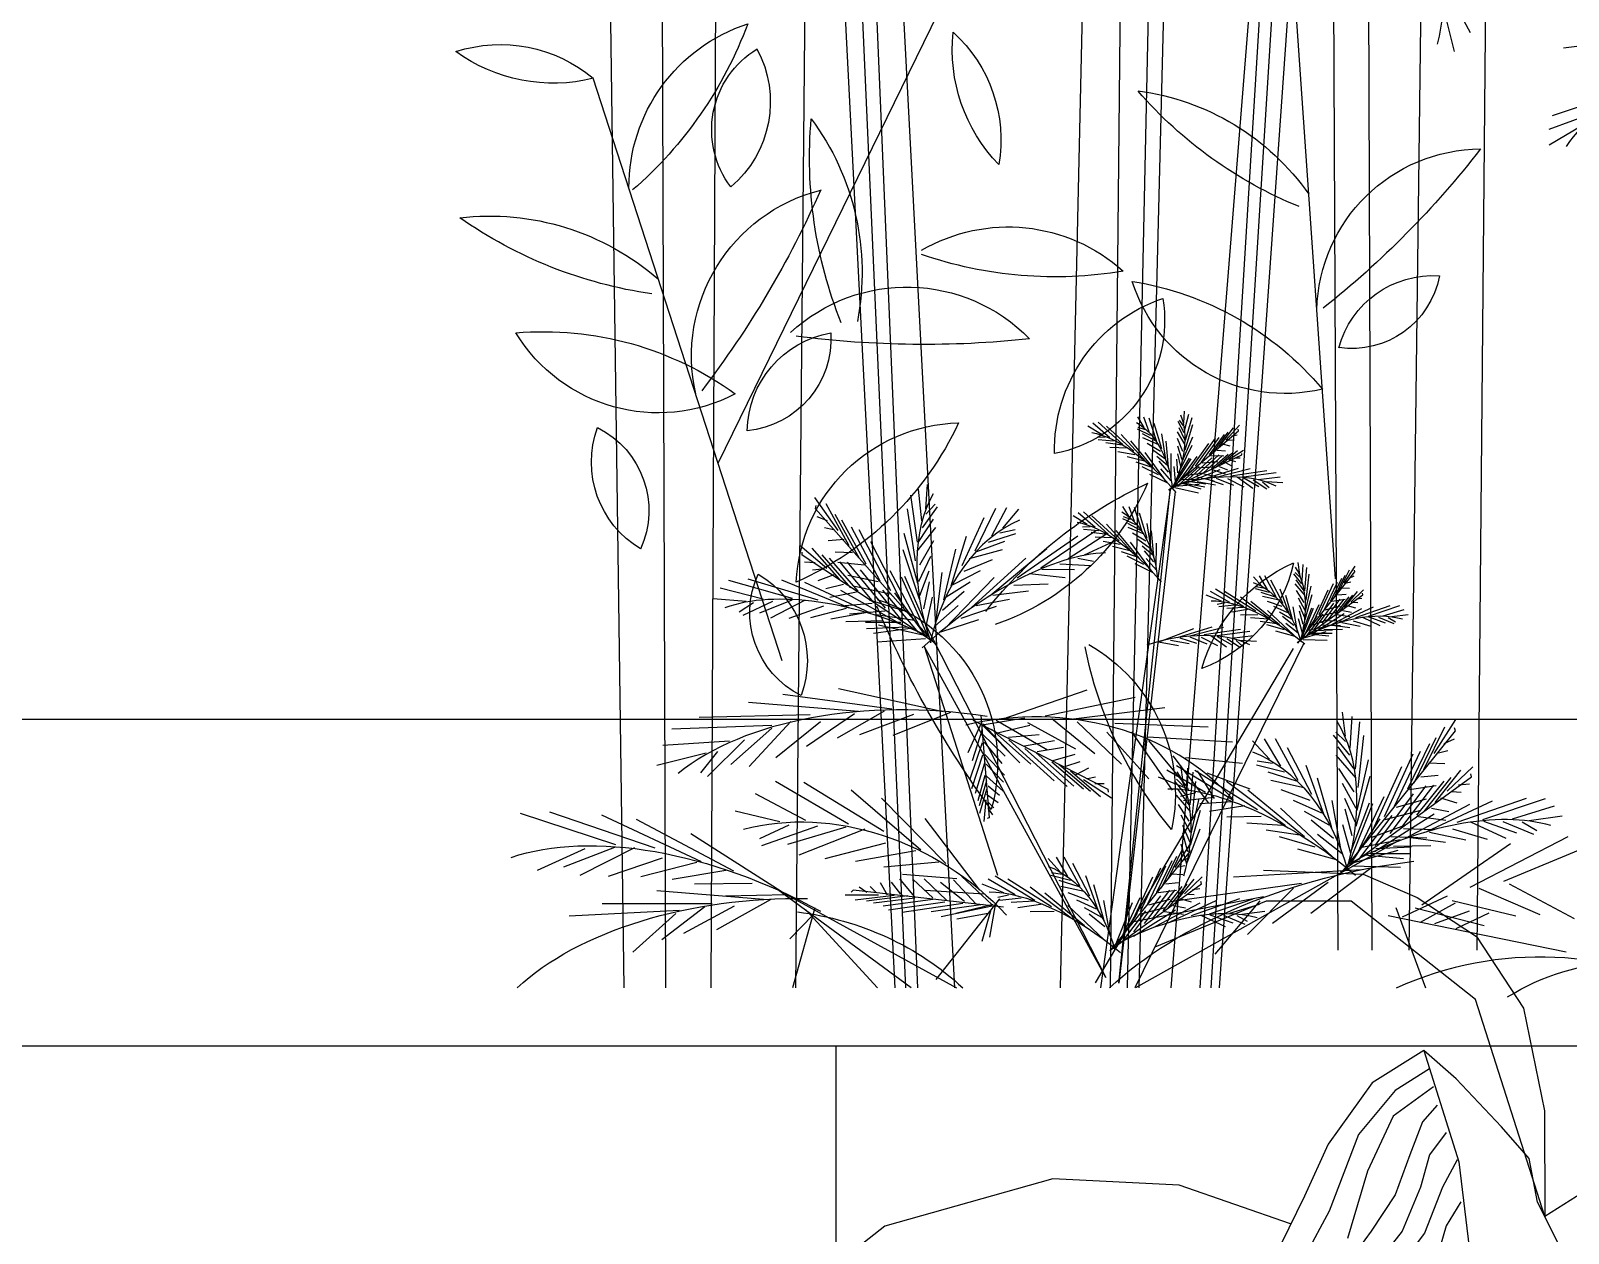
# Model space of a CAD drawing. Header units: millimetres. Extents: x 0 to 25200, y 0 to 17820.
# Drawn here: x 10142 to 11271, y 2460 to 3344 of the extents above; entities that cross this region are included whole.
import ezdxf

# ---------------------------------------------------------------- set-up
doc = ezdxf.new("R2010")
doc.units = ezdxf.units.MM
doc.header["$LTSCALE"] = 100
doc.header["$MEASUREMENT"] = 0
doc.layers.add('CO-TREE', color=251, linetype='Continuous')
doc.layers.add('TB-FORM', color=7, linetype='Continuous')

# ---------------------------------------------------------------- blocks, each defined once
blk = doc.blocks.new('T-134')
at = {"layer": 'CO-TREE'}
for p, q in [((50.7, 1981.6), (78.4, 0)), ((151.4, 1945.5), (142.4, 0)), ((102.6, 1890.5), (108.9, 0)), ((221.8, 1851.2), (204.5, 0)), ((595.6, 1706), (602.9, 27.7)), ((676.1, 1677.2), (655.1, 27.7)), ((623.1, 1487.2), (627.9, 27.7)), ((718.4, 1455.8), (705, 27.7)), ((147.7, 385.6), (514.3, 1136.3)), ((484.2, 1086.6), (456.8, 0)), ((423.2, 1080), (399, 0)), ((471.1, 1060.5), (448.2, 0)), ((435.9, 0), (444.5, 840.4)), ((279, 806.3), (321.4, 0)), ((236.6, 799.2), (277.5, 0)), ((250.4, 784), (285.2, 0)), ((294.5, 0), (261.7, 776)), ((541.8, 769.1), (480.3, 0)), ((556.5, 748.5), (509.6, 0)), ((568.8, 755.9), (515.9, 0)), ((501.9, 0), (547.4, 745.4)), ((681.5, 736.9), (700.2, 702.2)), ((601.3, 300.8), (571.3, 731.8)), ((680.8, 718.7), (688.5, 688.1)), ((792.1, 693.7), (768.7, 690.6)), ((194.8, 240.5), (55.9, 668.6)), ((812.7, 658.6), (760.4, 640.9)), ((792.8, 643.6), (758.1, 630.8)), ((782.3, 633.6), (758.2, 619.4)), ((460.7, 412), (455.9, 419.7)), ((464.4, 408.6), (460.4, 419.6)), ((469.7, 402.2), (464.4, 418.8)), ((489.8, 415.1), (490.3, 423.9)), ((490.6, 410.5), (493.5, 421.8)), ((491.1, 402.5), (495.9, 419.2)), ((429.7, 406.4), (419.4, 413)), ((435.4, 404.3), (423, 415)), ((444.9, 399.4), (426.8, 415.8)), ((453, 394.5), (433.1, 413)), ((462, 386.8), (443.8, 406.8)), ((465.3, 406.1), (455.7, 410.7)), ((461.6, 410.2), (456.2, 412)), ((469.1, 402.1), (459.4, 407.3)), ((473.7, 396.3), (468.1, 414.8)), ((476.6, 388.3), (473.6, 407.2)), ((478.9, 365.9), (529.9, 409.4)), ((490.8, 399.2), (485.1, 408.8)), ((490.1, 407.9), (485.6, 416.3)), ((490.6, 402.8), (486.5, 411.7)), ((489.5, 413.1), (486.6, 417.2)), ((490.9, 395.6), (496.5, 414.1)), ((511.4, 393.5), (522.5, 408.4)), ((515.7, 397.7), (526.3, 411.7)), ((520.6, 402.7), (530.7, 413.5)), ((529.9, 409.4), (529.8, 410.6)), ((431.9, 404.8), (426.1, 404.5)), ((438.2, 401.9), (426.9, 402.8)), ((444.5, 399), (432.6, 400.6)), ((448.7, 396.8), (435.5, 397.2)), ((468.1, 381.5), (450.8, 402.2)), ((471.4, 399.2), (459.8, 404.2)), ((472.7, 394.3), (462.9, 400.1)), ((475.9, 388.9), (466.7, 395.4)), ((478.6, 382.8), (476.8, 401.8)), ((489.1, 394.3), (485.2, 403.9)), ((488.7, 388.2), (485.5, 398.1)), ((487.5, 381.8), (496, 398.9)), ((488.9, 387.4), (496.4, 405)), ((492.4, 378), (508.1, 400.2)), ((498.3, 383.4), (513, 404)), ((502.7, 386.4), (515.8, 404.5)), ((508.7, 391.8), (519.7, 406.7)), ((517.9, 399.8), (523.7, 398.4)), ((522.3, 402.7), (525.7, 402.9)), ((525, 405.7), (528.9, 406.6)), ((453.9, 391.7), (441.4, 393.9)), ((460.9, 387.1), (448.3, 390.4)), ((466.5, 382.4), (454.7, 386.5)), ((476.9, 372.3), (461.4, 393.5)), ((477.8, 384), (469.9, 390.7)), ((478.5, 379), (471.6, 387.1)), ((478.8, 366.3), (532.4, 391.8)), ((480.4, 374.1), (480.6, 392.7)), ((482.7, 369.2), (495.1, 388.9)), ((484.2, 373.5), (493.9, 389.3)), ((485.4, 378.6), (484.7, 388.7)), ((487.5, 383.2), (485.3, 392.6)), ((485.9, 371.7), (499.6, 390.7)), ((493.1, 373.6), (510.4, 389.6)), ((499.3, 376.9), (515.5, 391.7)), ((503.3, 386), (514.8, 386.8)), ((503.9, 378.3), (518.3, 391.3)), ((509.3, 391.4), (519.1, 391)), ((510.2, 381.6), (522.3, 392.2)), ((513, 382.4), (525.2, 393)), ((514.2, 395.2), (520.5, 394.7)), ((517.6, 385), (529.2, 394.9)), ((519.9, 386.3), (525.4, 383.4)), ((522.8, 388.3), (533.7, 395.3)), ((524.4, 387.8), (527.8, 386.9)), ((527.3, 389.7), (531.2, 389.5)), ((532.4, 391.8), (532.5, 392.9)), ((471.3, 377), (459.1, 383.1)), ((478.1, 371), (464.9, 377.4)), ((480.5, 372.8), (473, 381.5)), ((483.7, 372.3), (482.8, 383.3)), ((482.8, 368.3), (496.7, 382.9)), ((486.2, 369.7), (501.2, 383.2)), ((488.1, 373.8), (502.5, 373.9)), ((492.4, 371.5), (516.5, 381)), ((492.5, 376.8), (505.6, 378.9)), ((498.4, 382.2), (511.6, 383.1)), ((499.3, 375.7), (512.2, 372.8)), ((504.4, 377.8), (515.6, 375.3)), ((504.5, 374.2), (530.1, 382)), ((506.4, 374.1), (518.6, 370)), ((510.7, 381.1), (520.2, 377.9)), ((512.6, 375.1), (538.5, 381.7)), ((513.6, 374.7), (526.2, 369.4)), ((515.9, 383.2), (522, 380.9)), ((522, 374.4), (533.9, 368.2)), ((524.3, 376.3), (550.8, 380.4)), ((529.1, 375.7), (540.6, 367.3)), ((533.7, 375.6), (557.7, 378.9)), ((533.9, 375), (544.9, 368.5)), ((540.8, 373.5), (550.9, 366.8)), ((544.4, 373.8), (560.5, 375.6)), ((294.1, 327.7), (289.3, 362.2)), ((297.3, 343.3), (294.8, 366.5)), ((300.2, 352.2), (301.6, 369.9)), ((479.9, 367.5), (428.6, 0)), ((442.1, 3.5), (479.9, 367.5)), ((483.4, 364.9), (442.1, 3.5)), ((483.3, 368.8), (501, 370.3)), ((483.3, 367.8), (500.7, 364)), ((488.5, 371), (502.4, 366.9)), ((490.7, 371), (505.3, 368.3)), ((493, 372.4), (505.9, 370.6)), ((499.6, 372.1), (513.2, 369.8)), ((547.6, 372), (552.5, 367.9)), ((550.4, 372.1), (562.6, 371.5)), ((235.8, 336.2), (218.7, 360.5)), ((219.3, 352.2), (219.8, 354.6)), ((308.1, 251.7), (219.3, 352.2)), ((244, 325), (227.1, 355.7)), ((292.6, 314), (286.7, 352.1)), ((297.7, 338.1), (308.8, 353.5)), ((300.3, 348.2), (307.1, 355.6)), ((336.4, 321.2), (351.6, 352.6)), ((348.7, 332.3), (359.7, 353)), ((356.9, 338), (368.7, 351.9)), ((449.9, 346.1), (445.1, 353.8)), ((453.6, 342.7), (449.6, 353.7)), ((458.9, 336.3), (453.6, 353)), ((228, 343.3), (220.4, 346.3)), ((251.4, 315.6), (233.6, 348)), ((256.4, 311.4), (238.6, 343.9)), ((295.1, 328.1), (305.9, 344.6)), ((326.9, 310.6), (343.1, 345.7)), ((418.9, 340.6), (408.6, 347.1)), ((424.6, 338.4), (412.2, 349.1)), ((421.1, 338.9), (415.3, 338.6)), ((434.1, 333.6), (416, 350)), ((442.2, 328.6), (422.3, 347.1)), ((451.2, 321), (433, 340.9)), ((454.5, 340.3), (444.9, 344.8)), ((450.8, 344.3), (445.4, 346.2)), ((458.3, 336.3), (448.6, 341.4)), ((462.9, 330.4), (457.3, 349)), ((465.8, 322.5), (462.8, 341.3)), ((232.4, 336.8), (225.7, 338.1)), ((240.3, 329.7), (228.4, 328.6)), ((266.6, 299), (245.7, 338.6)), ((274.5, 291.9), (251.2, 336.8)), ((284.7, 279.5), (259.8, 327.9)), ((294.3, 297.2), (284.3, 334.1)), ((293.9, 321), (307.7, 338.5)), ((295.8, 311), (306.2, 328.8)), ((318.9, 295.6), (330.1, 332.1)), ((337.7, 320.8), (358.3, 328.4)), ((346.2, 327.7), (366.4, 334.1)), ((354.7, 334.6), (365.9, 336.9)), ((367.4, 301.3), (412, 332.3)), ((384.8, 308.7), (425.2, 336.2)), ((404.9, 315.7), (432.4, 333.4)), ((427.4, 336), (416.1, 336.9)), ((416.8, 318.4), (439, 328.6)), ((433.7, 333.2), (421.8, 334.7)), ((437.9, 330.9), (424.7, 331.3)), ((443.1, 325.9), (430.6, 328.1)), ((457.3, 315.6), (440, 336.3)), ((460.6, 333.4), (449, 338.3)), ((466.1, 306.5), (450.6, 327.6)), ((461.9, 328.4), (452.1, 334.2)), ((465.1, 323), (455.9, 329.6)), ((467.8, 317), (466, 336)), ((227.5, 308.3), (207.8, 325.2)), ((209.3, 318), (209.5, 320.3)), ((308.5, 252.5), (209.3, 318)), ((236.8, 300.5), (216.7, 323.3)), ((245.1, 294), (224, 318.2)), ((246.4, 319.7), (233.6, 320.4)), ((295.6, 285.7), (283.5, 321.9)), ((295, 298.8), (304, 317.4)), ((313.4, 285.3), (322.2, 322.4)), ((332.3, 315.7), (356.6, 322.3)), ((347.5, 288.5), (389.1, 323)), ((450.1, 321.3), (437.5, 324.5)), ((455.7, 316.6), (443.9, 320.6)), ((460.5, 311.2), (448.3, 317.3)), ((467, 318.1), (459.1, 324.8)), ((467.7, 313.1), (460.8, 321.2)), ((469.6, 308.2), (469.8, 326.8)), ((218.9, 312.5), (211, 313)), ((224, 307.9), (217.1, 307.1)), ((250.5, 291.7), (229.4, 315.9)), ((255.1, 310.8), (235.5, 312.7)), ((262.1, 283.4), (237.1, 313.1)), ((270.7, 279.2), (242.7, 313)), ((282.2, 270.9), (252.3, 307.4)), ((295.8, 265.3), (274.1, 306.6)), ((295.9, 288.4), (302.8, 306.5)), ((307.5, 268.4), (312.2, 305.3)), ((320.4, 296.5), (340.5, 306.9)), ((328.4, 306.2), (349.3, 315)), ((333.7, 279.6), (373.8, 315.8)), ((385.5, 307.9), (409.5, 307.6)), ((398.8, 311.8), (421.4, 310.4)), ((412, 315.8), (423.4, 313.6)), ((467.2, 305.1), (454.1, 311.6)), ((469.7, 307), (462.2, 315.6)), ((575.1, 301.9), (571.5, 305.4)), ((573.5, 253.5), (615.5, 305.8)), ((575, 303.9), (573.9, 312.7)), ((576.7, 299.5), (577.4, 311.1)), ((578.7, 291.8), (580.3, 309.1)), ((603.8, 291.6), (611.5, 307.4)), ((607.6, 297.4), (615.6, 309.9)), ((615.5, 305.8), (615.2, 307)), ((180.7, 285.7), (149.2, 293.8)), ((202.3, 286.2), (155.6, 299.5)), ((221.2, 285.1), (169.7, 300.5)), ((243.9, 279.4), (194.5, 299.6)), ((259.7, 275.4), (211.3, 298)), ((232.6, 303.7), (220.8, 299.3)), ((239.7, 296.4), (226.9, 293.4)), ((265.3, 298.4), (242.9, 303.2)), ((274, 289.5), (248.2, 295)), ((301.6, 259.4), (282.5, 301.9)), ((299.7, 268.3), (284.9, 302.4)), ((298.8, 278.7), (303, 298.5)), ((313.9, 264), (350.4, 301.6)), ((315.3, 287.4), (332.9, 298.4)), ((364.8, 296), (390.2, 296.9)), ((376.5, 304.6), (402.7, 301.7)), ((547.1, 295.4), (540.9, 302.1)), ((548.3, 293.8), (542.6, 294.7)), ((551.3, 292.8), (545.3, 302.9)), ((557.7, 287.5), (549.4, 302.9)), ((562.7, 282.5), (553.8, 299.6)), ((576.6, 296.9), (570.7, 304.3)), ((578.9, 288.5), (571.6, 296.9)), ((578.2, 291.9), (572.4, 300)), ((579.3, 276.6), (583.4, 295.2)), ((579.7, 285), (581.8, 304.1)), ((589.3, 274.4), (599.9, 297.3)), ((593.1, 278.1), (602.6, 298.3)), ((597.9, 284.5), (606, 301.2)), ((600.3, 286.7), (608.4, 303.4)), ((605.5, 294.1), (611.5, 293.8)), ((609.3, 297.8), (612.6, 298.6)), ((611.3, 301.2), (615, 302.8)), ((168.3, 284), (143.9, 286.1)), ((173.7, 283), (163, 276.3)), ((187.7, 284), (165.7, 273.7)), ((201.7, 285), (178.1, 275.4)), ((211.5, 285.1), (186.2, 271.8)), ((249.3, 290.8), (229.6, 287)), ((283, 266.6), (237.8, 292.1)), ((260.9, 282.5), (238, 280.6)), ((284.2, 277.1), (258.9, 284.9)), ((294.8, 261.3), (268.7, 292.3)), ((301.1, 257.6), (277.6, 290.4)), ((300.5, 265.9), (305.2, 287.3)), ((312.6, 277.6), (328.4, 291.7)), ((337.2, 281.1), (361.7, 285.8)), ((349.6, 288.8), (375.6, 291.8)), ((517.6, 284.3), (506.3, 288.8)), ((523.6, 283.2), (509.5, 291.4)), ((533.8, 280.2), (513, 293)), ((520.1, 283), (514.4, 281.7)), ((542.7, 276.9), (519.7, 291.3)), ((552.9, 271), (531.4, 287.2)), ((560, 266.9), (539.1, 284)), ((552.7, 290.6), (542.4, 293.3)), ((557.1, 287.3), (546.6, 290.6)), ((559.9, 284.9), (547.6, 287.6)), ((562.1, 280.3), (551.4, 284.1)), ((567.1, 275.2), (560.6, 293.1)), ((570, 270.1), (564.8, 288.5)), ((578.2, 283.4), (572.6, 292)), ((573.2, 253.9), (621.3, 288.9)), ((578.9, 277.3), (574, 286.4)), ((578.9, 270.8), (584.1, 289.1)), ((584.5, 267.9), (595.8, 292.7)), ((585.9, 263.7), (600, 282.7)), ((591.5, 268.1), (604.7, 285.7)), ((595.7, 270.4), (607.5, 285.8)), ((598.6, 284.3), (608.3, 285.7)), ((601.3, 274.8), (611.2, 287.4)), ((602.7, 288.9), (609, 289.5)), ((603.9, 276.1), (613.9, 288.7)), ((607.9, 279.5), (617.4, 291.4)), ((612.4, 283.6), (621.8, 292.6)), ((614.1, 283.5), (617.6, 283.3)), ((616.6, 285.9), (620.5, 286.4)), ((621.3, 288.9), (621.1, 290.1)), ((225, 280.6), (199.7, 271.6)), ((241.8, 278.9), (215.4, 271.9)), ((255.9, 275.6), (230.5, 271)), ((270.4, 277), (244.1, 274.7)), ((292.1, 270), (263.7, 274.3)), ((306.8, 266), (324.1, 281)), ((326.3, 271.7), (352.1, 280.5)), ((526.8, 281.4), (515.5, 280.1)), ((533.5, 279.7), (521.5, 279)), ((538.1, 278.3), (525, 276.2)), ((544.1, 274.3), (531.4, 274.1)), ((551.9, 271.1), (538.8, 271.9)), ((570.3, 259.5), (551.2, 277.4)), ((566.3, 275.6), (556, 280.3)), ((569, 271.1), (560, 276.2)), ((570.6, 266.3), (562.4, 273)), ((573.4, 261.9), (570.1, 280.2)), ((577, 260.8), (574.1, 271.3)), ((578.7, 272.1), (574.8, 281)), ((577.5, 267.2), (574.9, 277)), ((576.6, 257.5), (585.1, 279.2)), ((576.8, 256.6), (587.8, 273.5)), ((577.3, 262), (583.9, 279.3)), ((579.3, 260.6), (589.2, 281.7)), ((579.9, 258.6), (592.2, 274.7)), ((584.8, 266.8), (597.2, 271.2)), ((585.7, 261.5), (607.6, 275.3)), ((589.6, 273.2), (602.4, 276.5)), ((593.7, 277.8), (604.8, 280.8)), ((597.1, 266.5), (620.7, 278.9)), ((601.9, 274.4), (611.8, 273)), ((604.9, 268.8), (629.1, 280.1)), ((606.6, 277.4), (613, 276.2)), ((609.9, 281.2), (615.9, 279.3)), ((616.1, 272.2), (641.5, 281.1)), ((621, 272.4), (633.9, 266.4)), ((625.5, 273.2), (648.5, 281)), ((625.8, 272.7), (637.8, 268.4)), ((632.8, 272.5), (644.1, 267.8)), ((636.3, 273.5), (651.8, 278.2)), ((639.9, 272.3), (645.4, 269.2)), ((642.6, 272.9), (654.7, 274.5)), ((268.9, 269.9), (241.4, 269.1)), ((282, 268.7), (255.9, 268.6)), ((286.3, 265.2), (256.6, 263.9)), ((290.6, 264.5), (261.8, 260.4)), ((300.3, 258.8), (265.6, 266.6)), ((300.1, 267.1), (432.6, 7.6)), ((311.2, 261.7), (339.1, 270.7)), ((472.9, 254.9), (497.1, 264.3)), ((485.1, 257.6), (510.6, 265.4)), ((493.2, 258.5), (519, 265.1)), ((504.8, 259.7), (531.4, 263.8)), ((514.3, 259), (538.3, 262.3)), ((558.2, 267.5), (545.9, 269.3)), ((563.9, 263.1), (550.8, 266.8)), ((571.7, 258.4), (557.5, 262.3)), ((573.8, 260.7), (564.8, 267.8)), ((577.2, 257.2), (594.3, 261.9)), ((581, 263), (595.1, 265.8)), ((581.9, 260.3), (596.4, 258.9)), ((584.1, 260.7), (598.9, 260.8)), ((586.1, 262.6), (599.1, 263.2)), ((591.7, 267), (604.9, 266.5)), ((592.6, 263.5), (606.4, 263.8)), ((596.3, 270), (607.8, 269.6)), ((599, 266.7), (611.8, 265)), ((605.9, 268.7), (619.3, 265.8)), ((614.3, 269.9), (627.1, 266)), ((299.9, 256.7), (264.5, 254.1)), ((432.6, 7.6), (299, 251.1)), ((299, 251.1), (352.8, 83)), ((424.9, 3.8), (570.3, 249.5)), ((578, 253.4), (453.7, 0)), ((471.2, 254.4), (485.8, 251.7)), ((480.1, 255.5), (493.7, 253.2)), ((487, 257.4), (499.2, 253.4)), ((494.2, 258.1), (506.8, 252.8)), ((502.6, 257.7), (514.5, 251.6)), ((509.6, 259), (521.2, 250.7)), ((514.4, 258.4), (525.5, 251.9)), ((521.3, 256.9), (531.5, 250.2)), ((524.9, 257.2), (541.1, 259)), ((528.2, 255.4), (533, 251.3)), ((530.9, 255.5), (543.1, 254.8)), ((577.4, 256.2), (595.2, 255.7)), ((275.3, 205), (195.1, 215.7)), ((313.1, 203), (236.2, 219.9)), ((356.3, 197.6), (418.9, 219.2)), ((250.7, 203.3), (170, 209.9)), ((269.7, 203.4), (235, 183.6)), ((387.9, 200.1), (454, 213.8)), ((408.7, 197.9), (475.8, 206.2)), ((187.2, 193), (113.7, 190.3)), ((215.2, 200.7), (133.6, 198.8)), ((201.1, 195.8), (170.4, 162.8)), ((222.8, 195.6), (190.1, 169.2)), ((247.8, 201.5), (212.7, 177.5)), ((291.2, 201.1), (251.6, 186.1)), ((318.5, 202.5), (276, 185.6)), ((341, 194.7), (331.2, 172.7)), ((334.8, 196.8), (433.9, 146)), ((340.7, 200.4), (346.9, 125)), ((342.2, 194.2), (361.4, 173.6)), ((342.2, 192.9), (369.3, 165.5)), ((343.1, 193.7), (373, 198.6)), ((351.9, 196.9), (389.7, 175.1)), ((352.8, 187.5), (376.7, 193.2)), ((375, 195.1), (410.2, 175.7)), ((392.8, 198.1), (424.4, 172.4)), ((411.4, 195.5), (443.9, 164.5)), ((439, 194.5), (507.8, 191.9)), ((608.6, 185.1), (606.4, 202.7)), ((612, 176.3), (613.4, 199.6)), ((615.9, 160.9), (619.1, 195.5)), ((673.7, 172.2), (689.7, 197.2)), ((156.1, 181.4), (106.9, 178.1)), ((167.1, 182.4), (139.8, 155.4)), ((187, 190.9), (157, 164.2)), ((341.7, 190), (334.3, 166.9)), ((341.7, 186.7), (358.6, 170.4)), ((348.5, 190.1), (377.3, 164.5)), ((361, 184.4), (383.5, 186.3)), ((361.3, 182.4), (394.6, 152.3)), ((372.7, 177.9), (394.9, 181.8)), ((433.2, 187.9), (464, 153.8)), ((451.4, 188.2), (481.3, 145.4)), ((463.4, 184.5), (525.6, 180.8)), ((463.9, 181.8), (492.4, 147.3)), ((552.7, 168.2), (540.3, 181.6)), ((561.1, 162.9), (549.2, 183.1)), ((573.9, 152.4), (557.2, 183.1)), ((611.8, 171.1), (599.9, 185.9)), ((608.7, 181.1), (601.6, 188.1)), ((605.4, 84.3), (689.4, 188.9)), ((618, 147.3), (622.1, 185.6)), ((659.1, 150.8), (675.3, 184)), ((666.1, 160.6), (681.5, 192)), ((681.2, 179.6), (688.6, 183)), ((689.4, 188.9), (688.8, 191.2)), ((138.9, 172.6), (102.7, 163.6)), ((147.2, 173.8), (134.6, 158)), ((341.6, 180.2), (332.6, 153.4)), ((341.9, 171.2), (333.7, 146.3)), ((343.2, 180.6), (356.1, 164.9)), ((343.5, 171.6), (358, 156.4)), ((372.9, 175.9), (404, 148)), ((381.2, 172.8), (408.9, 148.4)), ((382.1, 173.7), (401.4, 177)), ((393.8, 167.2), (409.9, 171.9)), ((481.7, 170.7), (508, 135.8)), ((491, 169.5), (532.8, 165.2)), ((583.9, 142.2), (566.1, 176.6)), ((616.4, 154.2), (601.7, 171.1)), ((614.8, 161.2), (603.3, 177.2)), ((637.2, 126.1), (658.3, 172)), ((644.7, 133.5), (663.7, 174)), ((654.4, 146.4), (670.5, 179.7)), ((677, 172.9), (683.7, 174.5)), ((343.4, 165.1), (336.4, 142.9)), ((344.6, 164.5), (357.2, 151.3)), ((392.9, 166.3), (416.1, 146.4)), ((398, 164.6), (421.2, 144.7)), ((403.2, 163), (413.6, 166.5)), ((406.5, 159.5), (428.6, 140.8)), ((410.8, 157), (420.1, 161.7)), ((505.7, 143.7), (477.4, 160.1)), ((526.2, 137.7), (484.5, 163.3)), ((489.3, 151.4), (487.7, 163.7)), ((491.7, 145.3), (492.7, 161.6)), ((494.4, 134.5), (496.6, 158.7)), ((543.9, 131), (497.9, 159.9)), ((499.5, 159.7), (512, 139.3)), ((563.9, 158.5), (543.3, 163.8)), ((555, 165), (543.7, 166.7)), ((572.7, 152), (551.7, 158.6)), ((592.7, 127.7), (579.7, 163.6)), ((615, 144.1), (603.8, 161.4)), ((617.1, 130.5), (625.4, 167.7)), ((627.5, 113.2), (650.1, 162.7)), ((669.5, 165.5), (681.5, 164.9)), ((674.4, 136.4), (693.4, 160.1)), ((683.4, 144.6), (702.2, 162.5)), ((243.5, 120.4), (189.7, 151.7)), ((269.4, 115.1), (210.6, 151.1)), ((343.7, 156.1), (338.4, 137.6)), ((344.9, 152.3), (339.5, 133.8)), ((344.9, 155.6), (357.1, 144.7)), ((346, 148.5), (354.3, 141.6)), ((416.2, 153.3), (436.6, 139.7)), ((419.1, 153.9), (424.8, 155.1)), ((424.5, 150.2), (431.4, 150.3)), ((493.7, 145.9), (471.1, 155)), ((491.5, 141.6), (483.2, 152)), ((489.4, 148.6), (484.4, 153.5)), ((495.9, 124.9), (498.7, 151.8)), ((506.6, 158), (538.2, 146.4)), ((564.4, 119.2), (521.2, 151.7)), ((578.3, 147.1), (553.7, 152.5)), ((598.6, 117.6), (588.1, 154.3)), ((605, 85.1), (701.1, 155.2)), ((616.4, 132), (606.5, 150.2)), ((616.4, 118.8), (626.8, 155.6)), ((641.5, 113.6), (667.9, 148.6)), ((649.9, 118.1), (673.5, 149)), ((655.7, 145.9), (675.1, 148.7)), ((661.1, 127), (681, 152.1)), ((663.9, 155.1), (676.6, 156.4)), ((666.4, 129.6), (686.3, 154.7)), ((691.7, 149.2), (699.6, 150.1)), ((701.1, 155.2), (700.7, 157.4)), ((212.2, 123.1), (175.1, 142.6)), ((296.5, 101.2), (245.3, 145.3)), ((315, 91.4), (267.6, 139.5)), ((344.8, 145.8), (339.8, 128.2)), ((344.3, 138.3), (342.9, 122.4)), ((344.8, 142.5), (353.4, 136.4)), ((346.3, 136.3), (350.2, 132.4)), ((433.9, 146), (434.1, 144)), ((494.8, 129.8), (484.5, 141.6)), ((493.7, 134.7), (485.6, 145.9)), ((498.7, 143.4), (487.4, 140.7)), ((512.1, 140.1), (489.5, 137.6)), ((495.2, 113.2), (501, 139.2)), ((525.5, 136.8), (501.5, 135.4)), ((578.5, 111), (536.8, 145.3)), ((582.7, 137.8), (561.3, 145.6)), ((591.1, 128.5), (570.5, 137.9)), ((605.3, 101), (598.8, 137.7)), ((616, 121.6), (608.2, 139.3)), ((611.6, 92.3), (628.7, 135.6)), ((613.1, 101.3), (626.3, 136)), ((617.1, 98.5), (636.9, 140.8)), ((630.4, 104.7), (658.6, 142.6)), ((646, 133), (668.2, 138.9)), ((668.3, 115), (716.7, 137.5)), ((678.4, 139.8), (690.4, 136)), ((686.8, 144.4), (693.7, 143.9)), ((690.7, 121.8), (741.5, 139.6)), ((709.6, 123.8), (755.5, 139.3)), ((72.4, 105.2), (2.4, 128.2)), ((101.3, 102.7), (24.1, 129.3)), ((135.5, 92.8), (62.1, 127)), ((192.9, 122.2), (160.2, 130)), ((340, 71.9), (299.8, 124.6)), ((346.9, 125), (345.3, 124.6)), ((345.8, 132.1), (349.3, 127.3)), ((493.7, 122.7), (485.9, 134.8)), ((494.7, 114.2), (487.8, 127)), ((494.7, 105), (502, 130.7)), ((534.7, 133.9), (508.6, 129.8)), ((546.7, 125.9), (521.3, 125.6)), ((599.1, 96.3), (560.8, 132.2)), ((596.6, 119.6), (578.5, 129.8)), ((613.5, 111.7), (608.4, 131.3)), ((612.1, 90.5), (634.1, 124.4)), ((618.4, 94.5), (642.9, 126.7)), ((629.8, 100.4), (673.8, 128)), ((637.8, 123.7), (663.3, 130.4)), ((652.7, 110.2), (700, 135.1)), ((662.3, 126.1), (682.2, 123.3)), ((671.7, 132.1), (684.6, 129.8)), ((731.2, 124.3), (762.2, 133.8)), ((743.6, 123.2), (767.8, 126.4)), ((159.1, 85.8), (87.6, 123.8)), ((193.9, 70.9), (127.7, 113.4)), ((199.7, 119.6), (178, 109.6)), ((220.7, 119), (179.4, 104.5)), ((241.6, 118.3), (198.7, 105.4)), ((255.5, 116.7), (207, 97.7)), ((494.4, 106.9), (489, 119.3)), ((492.7, 100), (489.2, 113.8)), ((492.4, 92.7), (501.7, 117)), ((562.3, 119.5), (536.1, 121.2)), ((575, 112.4), (550.3, 115.9)), ((599.8, 109.9), (583.3, 123.3)), ((612.4, 98.8), (606.7, 120)), ((628.1, 110.8), (653, 119.8)), ((651.2, 117.3), (674.1, 116.5)), ((670.4, 114.6), (697.1, 108.9)), ((687.1, 117), (712.8, 109.3)), ((700.4, 122.2), (726.3, 110.2)), ((710.1, 122.6), (734.2, 114.1)), ((724.2, 122.3), (746.7, 113)), ((738.3, 122), (749.3, 115.7)), ((49.8, 102.2), (14.8, 86.4)), ((71.4, 103.3), (34, 88.7)), ((86.3, 103), (46.1, 82.7)), ((270.6, 106.4), (226, 95)), ((646.5, 107.6), (454.4, 0)), ((478.2, 80.3), (489, 102.4)), ((483.5, 88.5), (494.7, 106)), ((492, 91), (487.9, 105.8)), ((494.5, 100.2), (494.1, 101.8)), ((586.3, 103.4), (560.2, 111)), ((601.9, 94.1), (573.6, 101.9)), ((606.1, 98.6), (588.1, 112.8)), ((620.6, 103.4), (648.8, 109)), ((630.8, 102.5), (656.8, 103.7)), ((641.9, 111.3), (668.3, 110.3)), ((643.8, 104.3), (671.3, 104.8)), ((656.5, 110.7), (682, 107.2)), ((664.6, 61.1), (729.9, 106.3)), ((700.2, 74.1), (772.2, 111.4)), ((725, 78.4), (799.9, 109.6)), ((106.6, 95.3), (66.8, 81.9)), ((132.1, 92.1), (90.8, 81.8)), ((292.9, 100.7), (248.6, 92.9)), ((309.9, 92.5), (269.3, 88.7)), ((398.8, 85.7), (390.1, 95.1)), ((404.7, 82), (396.3, 96.1)), ((413.7, 74.6), (402, 96.1)), ((420.7, 67.5), (408.2, 91.5)), ((435.7, 27), (494.5, 100.2)), ((470, 70.4), (481.3, 93.7)), ((473.3, 73.5), (484.6, 96.8)), ((488.8, 93.7), (494, 96)), ((613, 91.8), (647.2, 101.2)), ((622.4, 97.9), (651.3, 95.2)), ((626.7, 98.8), (656.4, 98.9)), ((153.3, 86.3), (113.9, 79.8)), ((291.9, 67.3), (281.1, 80.2)), ((323, 80.2), (283, 83.5)), ((305.3, 66.3), (291, 79.7)), ((315.4, 64.6), (299.1, 80.1)), ((337.3, 61.5), (320.5, 79.5)), ((348.8, 61.4), (326.6, 82)), ((365.9, 68.5), (346.1, 80)), ((380.3, 64.3), (351.1, 82.2)), ((392.6, 59.7), (360.5, 79.9)), ((406.6, 78.9), (392.2, 82.6)), ((400.5, 83.4), (392.5, 84.6)), ((426.8, 57.3), (417.7, 82.5)), ((451.2, 47.2), (467, 81.8)), ((457.9, 56.2), (472.8, 88.3)), ((463.2, 61.4), (476.5, 89.8)), ((480.6, 83.8), (489, 83.4)), ((484, 63.4), (497.3, 80)), ((485.9, 89), (490.5, 90.1)), ((490.3, 69.2), (503.4, 81.7)), ((620.5, 86.8), (526.3, 81.5)), ((626.9, 87.8), (583.2, 54.7)), ((613.4, 89.7), (648.9, 88.7)), ((181, 65), (102.6, 71.4)), ((172.7, 76.7), (130.3, 76.4)), ((198.7, 68.5), (153, 67.5)), ((191.5, 72.1), (322.8, 0)), ((289.5, 0), (191.5, 72.1)), ((265.6, 68.2), (241, 68.2)), ((246.8, 71.9), (245.5, 70.4)), ((357.4, 59.4), (246.8, 71.9)), ((277.1, 68), (248.3, 64.6)), ((257, 70.2), (251.3, 74.1)), ((263.5, 70.3), (259.4, 74.5)), ((272.1, 68.3), (267, 77.3)), ((281.8, 69), (275.1, 77.7)), ((343.2, 68.9), (299.7, 71.7)), ((328.7, 63.6), (311.1, 77.6)), ((357.5, 70), (341.7, 76.4)), ((361, 68.3), (353.1, 66.4)), ((407, 51.4), (376.8, 74.2)), ((416.9, 45.7), (387.7, 69.7)), ((412.8, 74.3), (398.1, 78.9)), ((416.7, 70.9), (399.5, 74.7)), ((419.8, 64.4), (404.8, 69.9)), ((431, 50.3), (423.6, 75.9)), ((435.4, 27.5), (502.7, 76.6)), ((453.2, 41.3), (472.9, 67.8)), ((461, 47.4), (479.5, 72)), ((466.9, 50.7), (483.4, 72.2)), ((470.9, 70.1), (484.5, 72)), ((474.7, 56.8), (488.6, 74.5)), ((476.7, 76.6), (485.6, 77.4)), ((478.4, 58.6), (492.3, 76.3)), ((576.3, 76.8), (480.1, 63.4)), ((492.7, 69), (497.5, 68.7)), ((496.2, 72.4), (501.6, 73)), ((502.7, 76.6), (502.4, 78.2)), ((570.3, 73.3), (536.6, 39.2)), ((595.8, 77.5), (554.9, 47.4)), ((706.5, 73.4), (751.3, 54)), ((728.9, 76.5), (776.5, 51.1)), ((119.2, 56.9), (38.3, 52.7)), ((143.3, 61.8), (62.4, 61.8)), ((138, 59.6), (106.2, 35.3)), ((159.5, 60.1), (122.3, 40)), ((186.4, 65.1), (146.5, 42.8)), ((218.8, 58.8), (202.4, 0)), ((212.1, 57.5), (264.8, 0)), ((287, 67.6), (256.6, 63.8)), ((292.2, 66.1), (261.9, 62.4)), ((305.5, 65.1), (268.9, 60.1)), ((314.1, 63.1), (272.8, 57.1)), ((327.4, 62), (282.9, 55.4)), ((342.3, 61.3), (304.1, 56)), ((354.5, 65.6), (307.6, 6.3)), ((349.1, 60.2), (311.4, 52.4)), ((349.8, 61.3), (322.4, 54.7)), ((347.9, 57.5), (341.3, 34.2)), ((351.1, 61), (347, 37.3)), ((370.4, 66), (354.6, 64.3)), ((379.8, 63.7), (363, 62.7)), ((386.2, 61.7), (367.9, 58.8)), ((431.3, 35.4), (404.5, 60.5)), ((425.7, 57.9), (411.3, 64.5)), ((429.6, 51.7), (416.9, 58.8)), ((435.7, 38.7), (431.1, 64.3)), ((440.1, 32.6), (452, 62.9)), ((443.9, 36.9), (457.7, 66.5)), ((444.8, 34.1), (461.9, 56.7)), ((452.8, 38.2), (483.6, 57.5)), ((548.4, 67), (453, 48.6)), ((458.4, 54.6), (476.2, 59.2)), ((464.1, 61), (479.7, 65.2)), ((468.8, 45.1), (501.9, 62.5)), ((479.7, 48.5), (513.6, 64.2)), ((482.1, 60.5), (491.1, 58.8)), ((486.8, 65.8), (495.2, 63.2)), ((495.4, 53.2), (530.9, 65.7)), ((508.6, 54.6), (540.8, 65.4)), ((545.6, 64), (512.7, 24.8)), ((523.7, 54.9), (545.5, 61.6)), ((645.6, 59.2), (667.5, 0)), ((650.5, 52.4), (683.6, 67.6)), ((659.7, 58.8), (710.4, 45.9)), ((663.7, 48.3), (689.5, 62.5)), ((674.2, 47.4), (699.6, 56.8)), ((686.9, 64.2), (733.8, 53.1)), ((116.5, 54.7), (84.9, 26.2)), ((217.2, 53.4), (200.3, 36.1)), ((346.1, 54.8), (323, 50.6)), ((394.6, 56.1), (376.8, 55.9)), ((431.8, 44.9), (420.3, 54.3)), ((440.4, 31.3), (455.8, 55)), ((475.6, 56.3), (489.5, 54.3)), ((502.2, 53.5), (520.3, 45.1)), ((509, 53.8), (525.9, 47.8)), ((518.9, 53.6), (534.6, 47)), ((528.7, 53.3), (536.4, 49)), ((532.5, 54.2), (549.4, 56.4)), ((640, 53.3), (770.8, 26.5)), ((689.8, 43.6), (714.2, 55.3))]:
    blk.add_line(p, q, dxfattribs=at)
at = {"layer": 'CO-TREE', "extrusion": (0, 0, -1)}
for centre, major_axis, ratio, start_param, end_param in [((512.1, 756.8), (-125.1, 131.1), 0.860949, 1.492122, 2.640094), ((872.1, 627.7), (-146.7, 72.7), 0.514658, 0.501498, 1.649471), ((208.3, 588.5), (-126.2, 0), 1, -0.004442, 1.257425), ((-111.8, 813.1), (-300, 0), 1, 3.497361, 3.99784), ((441.4, 689.6), (-121.7, 0), 1, -0.767551, 0.104887), ((248.7, 623.3), (106.7, 0), 1, -0.833834, 0.171267), ((-12.4, 586.6), (106.7, 0), 1, 4.402146, 5.407247), ((212.5, 630.7), (-69.6, 0), 1, -0.648195, 1.022334), ((104, 651.3), (82, 0), 1, -0.493898, 0.86814), ((26.6, 786.6), (121.7, 0), 1, 1.326884, 2.199323), ((432.9, 479.1), (181.6, 0), 1, -1.442442, -0.61089), ((692.9, 864.3), (-313.3, 0), 1, -1.183507, -0.714195), ((541.1, 609.9), (326.3, 0), 1, 2.761063, 3.230376), ((64.3, 525.9), (189.1, 0), 1, -0.639616, 0.191937), ((708.5, 495.6), (121, 0), 1, 3.163779, 4.707499), ((162.1, 1040.1), (690.8, 0.3), 1, 0.660297, 0.899215), ((254.1, 464.3), (-126, 0), 1, -0.222193, 1.321527), ((-435.3, 877), (719.6, 0), 1, 0.415592, 0.65451), ((-20.3, 378.2), (189.1, 0), 1, 4.596442, 5.427995), ((145.4, 833.1), (326.3, 0), 1, 1.713919, 2.183232), ((360.7, 433.1), (-126.2, 0), 1, 1.042794, 2.304661), ((395.1, 822.6), (300, 0), 1, 1.403075, 1.903555), ((286.3, 389.1), (126, 0), 1, 3.966634, 5.510354), ((672.6, 452.2), (-71.3, 0), 1, 0.260143, 1.642437), ((613.3, 535.3), (65.4, 0), 1, 0.184136, 1.718796), ((564.1, 554.4), (-117.5, 0), 1, 4.476266, 5.97972), ((415.4, 291.9), (-230.3, 0), 1, 1.730443, 2.442226), ((512.4, 395.5), (117.6, 0), 1, 3.118179, 4.383565), ((375.9, 490.7), (-99.8, 0), 1, 2.979392, 4.522218), ((19.4, 242.4), (-239.9, 0), 1, 1.486185, 2.197968), ((103.6, 545.1), (122.4, 0), 1, 1.090378, 2.593833), ((243.2, 408.3), (-74.2, 0), 1, 0.015816, 1.39811), ((162.4, 477.3), (68.2, 0), 1, -0.060258, 1.474403), ((298.9, 1192.5), (-719.6, 0), 1, 4.604367, 4.843285), ((128.8, 386.3), (-74.2, 0), 1, -1.031376, 0.350918), ((28.6, 350.8), (68.2, 0), 1, -1.107484, 0.427177), ((107.2, 517.3), (-239.9, 0), 1, 3.580512, 4.292295), ((327.3, 292.9), (122.4, 0), 1, 3.184792, 4.688247), ((454.3, 346.4), (-50.8, 58.2), 0.442679, 0.501498, 1.649471), ((442.8, 365.9), (-6.9, 54.1), 0.703506, 0.501498, 1.649471), ((363.5, 280.7), (-31.7, 104.5), 0.593584, 4.633715, 5.781687), ((600.7, 75), (326.3, 0), 1, 3.808262, 4.277575), ((289.6, 445.9), (-189.1, 0), 1, 3.549142, 4.380695), ((443.5, 280.5), (-50.8, 58.2), 0.442679, 0.501498, 1.649471), ((432, 300.1), (-6.9, 54.1), 0.703506, 0.501498, 1.649471), ((619.9, 201.2), (121.7, 0), 1, 3.421329, 4.293767), ((466.1, 334.9), (-106.7, 0), 1, 3.354849, 4.35995), ((239.1, 275.9), (-68.2, 0), 1, -1.107628, 0.427032), ((139, 240.5), (-74.2, 0), 1, 2.11018, 3.492474), ((538, 246.9), (-16.8, 51.9), 0.703506, 0.501498, 1.649471), ((227, 165.2), (126, 0), 1, -1.269355, 0.274365), ((552.9, 229.8), (-60.7, 47.8), 0.442679, 0.501498, 1.649471), ((929.1, 556), (719.6, 0), 1, 2.509994, 2.748912), ((711.9, 307.7), (300, 0), 1, 2.450277, 2.950757), ((357.4, 142.8), (-126.2, 0), 1, 2.090013, 3.35188), ((534.6, 71.1), (-33.6, 103.8), 0.703506, 0.501498, 1.649471), ((564.3, 36.9), (-121.4, 95.5), 0.442679, 0.501498, 1.649471), ((235.4, -57.2), (-141.1, 131.8), 0.860949, 0.501498, 1.649471), ((149.8, -49.5), (-207.2, 103.2), 0.551995, 0.501498, 1.649471), ((662.4, -61.2), (274, 45.6), 0.551995, 3.83222, 4.791063), ((386.1, 17.7), (-23.5, 72.7), 0.703506, 0.501498, 1.649471), ((407, -6.2), (-85, 66.9), 0.442679, 0.501498, 1.649471), ((198.6, -62), (231.4, 6.1), 0.551995, 3.695856, 4.791063), ((189.6, -109.7), (-189.6, 36.5), 0.860949, 1.492122, 2.205879), ((842.6, -144.9), (-168, 78.4), 0.860949, 0.501498, 1.549077)]:
    blk.add_ellipse(centre, major_axis=major_axis, ratio=ratio, start_param=start_param, end_param=end_param, dxfattribs=at)
at = {"layer": 'CO-TREE'}
for centre, major_axis, ratio, start_param, end_param in [((928.8, 600.6), (170.9, 31.4), 0.551995, 1.492122, 2.640094), ((453.5, 384), (22.9, 49.5), 0.593584, 4.633715, 5.781687), ((498.4, 332.5), (73.5, 20.6), 0.514658, 0.501498, 1.649471), ((379.6, 241.8), (28.7, 105.3), 0.703506, 0.501498, 1.649471), ((351.4, 206.3), (116.8, 101.1), 0.442679, 0.501498, 1.649471), ((545.1, 266.7), (13.4, 52.9), 0.593584, 4.633715, 5.781687), ((260.1, 191.1), (-139.9, 61.3), 0.514658, 4.633715, 5.781687), ((598.9, 224.3), (68.4, 33.9), 0.514658, 0.501498, 1.649471), ((479, 215.9), (73.5, 20.6), 0.514658, 0.501498, 1.649471), ((313.6, 74.9), (-230.2, 24.8), 0.551995, 4.633715, 5.781687), ((371.8, 32.2), (190.5, 31.6), 0.860949, 0.501498, 1.649471), ((548.8, 110.6), (26.7, 105.8), 0.593584, 4.633715, 5.781687), ((447.4, 99.3), (18.7, 74.1), 0.593584, 4.633715, 5.781687), ((656.2, 26), (136.8, 67.8), 0.514658, 0.501498, 1.649471), ((471.3, -13.8), (95.8, 47.4), 0.514658, 0.501498, 1.649471), ((725.6, -182.9), (210, 98), 0.860949, 0.501498, 1.549077)]:
    blk.add_ellipse(centre, major_axis=major_axis, ratio=ratio, start_param=start_param, end_param=end_param, dxfattribs=at)
blk = doc.blocks.new('T-138')
at = {"layer": 'CO-TREE'}
for p, q in [((-186.8, 1956.4), (-147.1, 1939.1)), ((-195.5, 1936.4), (-257.9, 1936.4)), ((-104.2, 1864.3), (-195.5, 1936.4)), ((-103.4, 1910.6), (-68.8, 1857.8)), ((-53.3, 1704.7), (-104.2, 1864.3)), ((-68.8, 1857.8), (-53.5, 1782.5)), ((-142.2, 1826.8), (-180, 1802.9)), ((-142.2, 1826.8), (-116.4, 1744.9)), ((-118.4, 1805.9), (-142.2, 1826.8)), ((-137.9, 1813.3), (-163.2, 1797.3)), ((-180, 1802.9), (-212.5, 1757.9)), ((-163.2, 1797.3), (-190.2, 1765.1)), ((-135.1, 1800), (-164.6, 1778.5)), ((-85.2, 1770.7), (-118.4, 1805.9)), ((-132.4, 1786.5), (-143.1, 1774.4)), ((-164.6, 1778.5), (-183.6, 1738.1)), ((-143.1, 1774.4), (-152.5, 1750.2)), ((-53.5, 1782.5), (-53.3, 1704.7)), ((-190.2, 1765.1), (-211.7, 1708.6)), ((-125.7, 1766.4), (-137.9, 1750.2)), ((-64.8, 1747.3), (-85.2, 1770.7)), ((-212.5, 1757.9), (-229.9, 1719.8)), ((-152.5, 1750.2), (-163.2, 1720.7)), ((-137.9, 1750.2), (-144.5, 1726.2)), ((-117.7, 1746.3), (-128.5, 1726.2)), ((-116.4, 1744.9), (-105.4, 1652.5)), ((-58.7, 1715.3), (-64.8, 1747.3)), ((-414.8, 1732.5), (-538.1, 1697.6)), ((-321.8, 1727.8), (-414.8, 1732.5)), ((-183.6, 1738.1), (-198.2, 1688.5)), ((-8.2, 1733.4), (-53.3, 1704.7)), ((-240, 1699.3), (-321.8, 1727.8)), ((-229.9, 1719.8), (-247.3, 1684.3)), ((-163.2, 1720.7), (-180.8, 1694)), ((-144.5, 1726.2), (-158, 1694)), ((-128.5, 1726.2), (-141.7, 1692.6)), ((-211.7, 1708.6), (-229, 1676.4)), ((-115, 1715.5), (-125.7, 1697.9)), ((-39.8, 1677.7), (-58.7, 1715.3)), ((-538.1, 1697.6), (-612.5, 1639.5)), ((-125.7, 1697.9), (-132.4, 1675)), ((-180.8, 1694), (-199.5, 1668.4)), ((-158, 1694), (-179.4, 1667)), ((-141.7, 1692.6), (-162.1, 1665.6))]:
    blk.add_line(p, q, dxfattribs=at)

msp = doc.modelspace()

# ---------------------------------------------------------------- linework, layer by layer
at = {"layer": 'CO-TREE'}
for p, q in [((11047.5, 2727.4), (11120.7, 2724.4)), ((11049.5, 2704.4), (10967.8, 2670.7)), ((11160.4, 2707.1), (11204.1, 2678.6))]:
    msp.add_line(p, q, dxfattribs=at)
at = {"layer": 'TB-FORM', "color": 251}
for p, q in [((12000, 2838), (600, 2838)), ((12000, 2598), (600, 2598)), ((10733.3, 2598), (10733.3, 510))]:
    msp.add_line(p, q, dxfattribs=at)

# ---------------------------------------------------------------- block references
at = {"layer": 'CO-TREE'}
for name, p in [('T-134', (10499.2, 2640.7)), ('T-138', (11307.5, 768))]:
    msp.add_blockref(name, p, dxfattribs=at)

doc.saveas('drawing.dxf')
